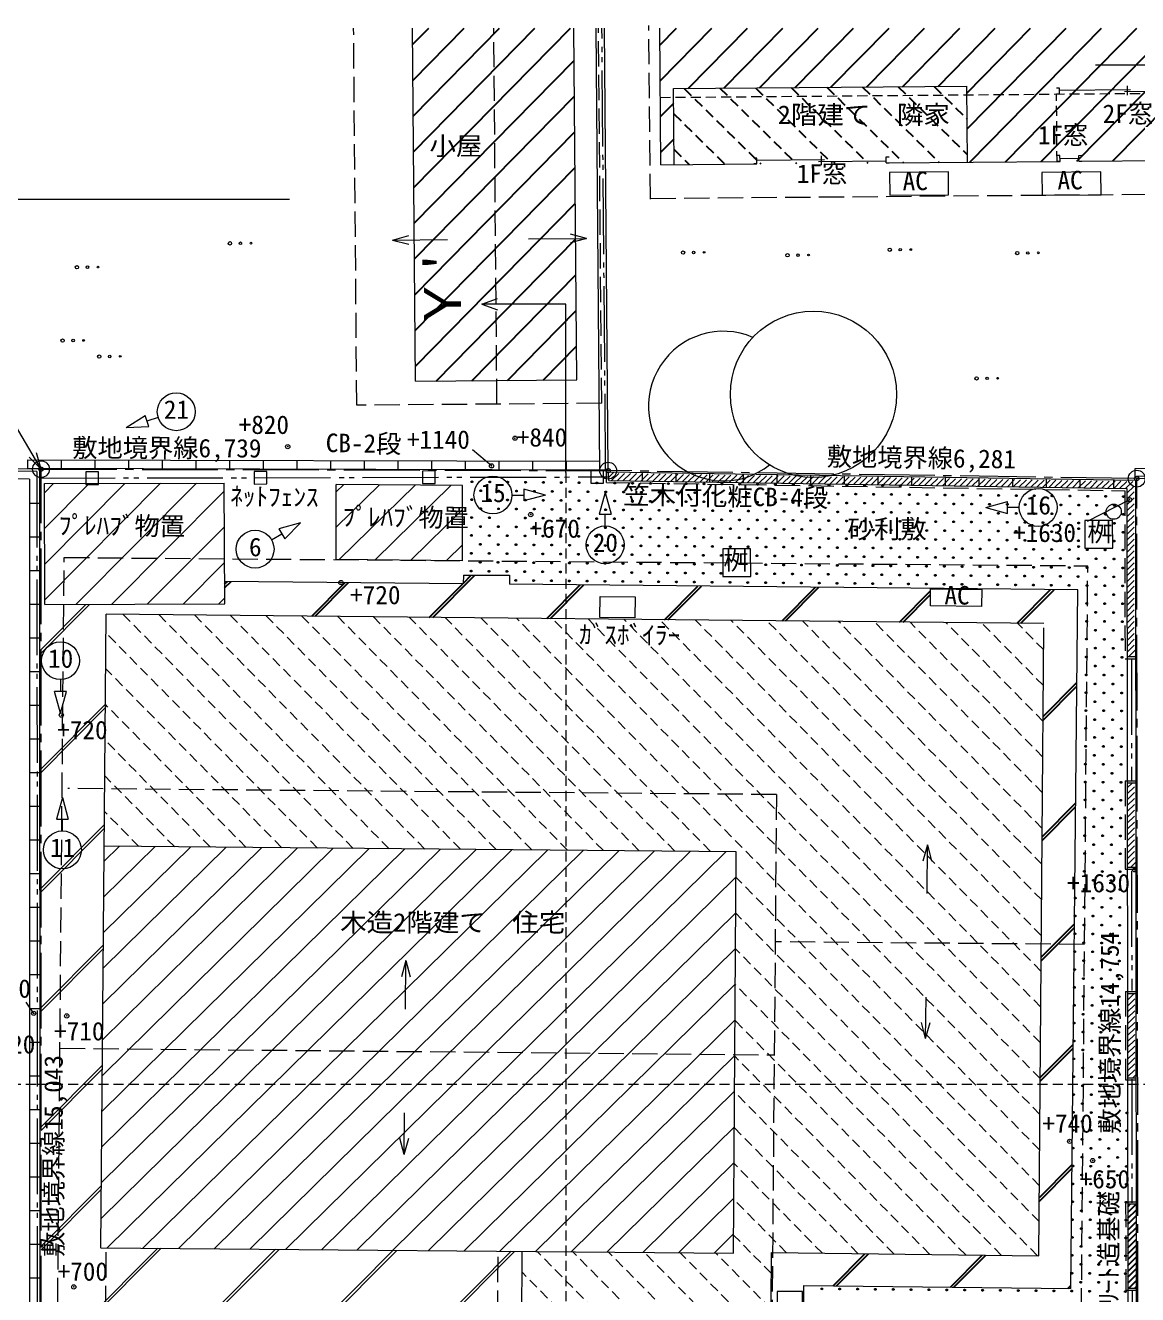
# Model space of a CAD drawing. Units: millimetres at full size, sheet at 1:100. Extents: x -20000 to 21794, y -13350 to 15412.
# Drawn here: x -7763 to 5453, y 340 to 15412 of the extents above; entities that cross this region are included whole.
import ezdxf
from ezdxf.enums import TextEntityAlignment as Align

# ---------------------------------------------------------------- set-up
doc = ezdxf.new("R2010")
doc.units = ezdxf.units.MM
doc.header["$LTSCALE"] = 100
doc.header["$PDMODE"] = 32
doc.header["$PDSIZE"] = 50
for name, pattern in [('CHAIN2', [12, 9, -1, 1, -1]), ('DASHED1', [1.8, 1.2, -0.6]), ('DASHED3', [4, 3, -1]), ('DOUBLE_CHAIN2', [12.8, 9, -1, 0.6, -0.6, 0.6, -1])]:
    doc.linetypes.add(name, pattern=pattern)
for name, color, linetype, lineweight in [('1-1_管路', 7, 'Continuous', 20), ('5-5', 7, 'Continuous', 13), ('6-0', 2, 'Continuous', 20), ('6-8', 7, 'Continuous', 13), ('6-E', 4, 'DASHED3', 9), ('7-7', 7, 'Continuous', 9), ('8-0', 4, 'Continuous', 9), ('8-2', 7, 'Continuous', 13), ('8-6', 4, 'Continuous', 9), ('8-8', 7, 'Continuous', 13), ('9-0', 2, 'CHAIN2', 20), ('A-A', 2, 'Continuous', 20), ('C-0', 4, 'Continuous', 9)]:
    doc.layers.add(name, color=color, linetype=linetype, lineweight=lineweight)
doc.layers.add('8-E', color=3, linetype='Continuous')
doc.styles.add('ＭＳ ゴシック', font='')
doc.styles.get('ＭＳ ゴシック').set_extended_font_data('MS Gothic')

msp = doc.modelspace()

# ---------------------------------------------------------------- linework, layer by layer
at = {"layer": '1-1_管路', "color": 2}
msp.add_line((-20000, 13350), (-4623.9, 13350), dxfattribs=at)
at = {"layer": '5-5'}
for p, q in [((-2341.1, 12101.9), (-2153.2, 12170.3)), ((-2341.1, 12101.9), (-2153.2, 12033.5)), ((-1341.1, 12101.9), (-2341.1, 12101.9)), ((-1341.1, 10101.9), (-1341.1, 12101.9))]:
    msp.add_line(p, q, dxfattribs=at)
at = {"layer": '5-5', "color": 3, "linetype": 'DASHED1'}
msp.add_line((-1341.1, 10101.9), (-1341.1, -6212.6), dxfattribs=at)
msp.add_lwpolyline([(-12976.3, 2838.7), (-7616.3, 2838.7), (10517.6, 2838.7)], dxfattribs=at)
at = {"layer": '6-0'}
for p, q in [((-7716.2, 10024.4), (-12451.3, 10065.5)), ((-7537.8, 9971.5), (-5400.8, 9976.2)), ((-7531.8, 8533.9), (-7537.8, 9971.5)), ((-5394.8, 8542.8), (-5400.8, 9976.2)), ((-4069.7, 9070), (-4069, 9962.3)), ((-2569, 9947.2), (-4069, 9962.3)), ((-2569.7, 9055), (-2569, 9947.2)), ((-2569.7, 9055), (-4069.7, 9070)), ((-7531.8, 8533.9), (-5394.8, 8542.8)), ((-6866.1, 893), (-6801.9, 8421.4)), ((4340.5, 8309.7), (-6801.9, 8421.4)), ((4279.6, 801), (4338.8, 8257.4)), ((682.1, 5600.2), (-6825.4, 5664.3)), ((-1874.2, -969), (-1858.6, 853.6))]:
    msp.add_line(p, q, dxfattribs=at)
at = {"layer": '6-0', "color": 7, "linetype": 'DASHED3', "lineweight": 13}
for p, q in [((4785, 116.4), (4860.8, 8995.2)), ((1161.3, 6278.4), (-7258.1, 6350.2)), ((1161.3, 6278.4), (1109.1, 160.2)), ((4822.4, 4498.5), (1146.3, 4529.9)), ((-7352.6, 3266.7), (1137.3, 3187.5))]:
    msp.add_line(p, q, dxfattribs=at)
at = {"layer": '6-0', "color": 4, "lineweight": 9}
for p, q in [((-2559.2, 8781.6), (-5396, 8810.1)), ((-2558.1, 8881.9), (-2559.2, 8781.6)), ((-2558.1, 8881.9), (-2011.4, 8883.1)), ((-2011.4, 8883.1), (-2012.5, 8776.2)), ((4742.1, 8708.4), (-2012.5, 8776.2)), ((4657.6, 411.5), (4742.1, 8708.4)), ((1474.8, -998.2), (1485.3, 449.5)), ((1485.3, 449.5), (4657.6, 411.5))]:
    msp.add_line(p, q, dxfattribs=at)
at = {"layer": '6-0', "linetype": 'DASHED3'}
for p, q in [((-6811.4, -256.1), (-6801.5, 895.8)), ((-2154.3, -310.6), (-2144.3, 856))]:
    msp.add_line(p, q, dxfattribs=at)
at = {"layer": '6-0', "color": 7, "linetype": 'DASHED3', "lineweight": 13}
msp.add_lwpolyline([(-7378.5, 239.4), (-7302.9, 9094.1), (4860.8, 8995.2)], dxfattribs=at)
at = {"layer": '6-0'}
for points in [[(-6864.6, 896.3), (651.5, 832.2), (682.1, 5600.2)], [(1089.9, -995.4), (1103.1, 839.1), (4279.6, 801)]]:
    msp.add_lwpolyline(points, dxfattribs=at)
at = {"layer": '6-8', "linetype": 'DASHED3'}
for p, q in [((-856.6, 9984.8), (-857.8, 10125.5)), ((5303.4, 7891.5), (5445.7, 7891.7)), ((5305, 6441.5), (5447.9, 6441.7)), ((5305, 6441.5), (5306.2, 5391.5)), ((5306.2, 5391.5), (5449.5, 5391.7)), ((5307.9, 3941.5), (5432.9, 3941.7)), ((5307.9, 3941.5), (5309.1, 2891.5)), ((5309.1, 2891.5), (5434.1, 2891.7)), ((5310.7, 1441.5), (5435.7, 1441.7)), ((5310.7, 1441.5), (5311.9, 391.5)), ((5311.9, 391.5), (5436.9, 391.7))]:
    msp.add_line(p, q, dxfattribs=at)
at = {"layer": '6-8'}
for p, q in [((-934.3, 8632.1), (-516.9, 8627.9)), ((-516.9, 8627.9), (-519.5, 8375.5))]:
    msp.add_line(p, q, dxfattribs=at)
at = {"layer": '6-8', "linetype": 'DASHED3'}
msp.add_lwpolyline([(-856.6, 9984.8), (5301.1, 9886.9), (5303.4, 7891.5)], dxfattribs=at)
at = {"layer": '6-8', "color": 4, "lineweight": 9}
for points in [[(5156.5, 9534.2), (4826.5, 9533.5), (4827.3, 9203.5), (5157.3, 9204.2)], [(855, 9196.8), (525, 9196.1), (525.7, 8866.1), (855.7, 8866.8)]]:
    msp.add_lwpolyline(points, close=True, dxfattribs=at)
at = {"layer": '6-8'}
msp.add_lwpolyline([(-519.5, 8375.5), (-936.8, 8379.7), (-934.3, 8632.1)], dxfattribs=at)
for points in [[(2993.4, 8721.3), (3600.9, 8715.2), (3598.9, 8512.9), (2991.4, 8519)], [(1465.3, -323.5), (1470.4, 376.5), (1170.4, 378.7), (1165.3, -321.3)]]:
    msp.add_lwpolyline(points, close=True, dxfattribs=at)
msp.add_circle((5168.9, 9637), 90, dxfattribs=at)
at = {"layer": '6-E', "color": 3, "linetype": 'DASHED1'}
for p, q in [((-832.1, 10046.5), (-769, 10108.4)), ((-799, 10008.9), (-698.8, 10107.3)), ((-728.8, 10007.8), (-628.6, 10106.2)), ((-658.6, 10006.7), (-558.4, 10105.1)), ((-588.4, 10005.5), (-488.2, 10104)), ((-518.2, 10004.4), (-418, 10102.8)), ((-447.9, 10003.3), (-347.8, 10101.7)), ((-377.7, 10002.2), (-277.5, 10100.6)), ((-307.5, 10001.1), (-207.3, 10099.5)), ((-237.3, 10000), (-137.1, 10098.4)), ((-167.1, 9998.8), (-66.9, 10097.3)), ((-96.9, 9997.7), (3.3, 10096.1)), ((-26.7, 9996.6), (73.5, 10095)), ((43.5, 9995.5), (143.7, 10093.9)), ((113.8, 9994.4), (214, 10092.8)), ((184, 9993.3), (284.2, 10091.7)), ((254.2, 9992.1), (354.4, 10090.6)), ((324.4, 9991), (424.6, 10089.4)), ((394.6, 9989.9), (494.8, 10088.3)), ((464.8, 9988.8), (565, 10087.2)), ((535, 9987.7), (635.2, 10086.1)), ((605.3, 9986.6), (705.4, 10085)), ((675.5, 9985.5), (775.7, 10083.9)), ((745.7, 9984.3), (845.9, 10082.8)), ((815.9, 9983.2), (916.1, 10081.6)), ((886.1, 9982.1), (986.3, 10080.5)), ((956.3, 9981), (1056.5, 10079.4)), ((1026.5, 9979.9), (1126.7, 10078.3)), ((1096.7, 9978.8), (1196.9, 10077.2)), ((1167, 9977.6), (1267.1, 10076.1)), ((1237.2, 9976.5), (1337.4, 10074.9)), ((1307.4, 9975.4), (1407.6, 10073.8)), ((1377.6, 9974.3), (1477.8, 10072.7)), ((1447.8, 9973.2), (1548, 10071.6)), ((1518, 9972.1), (1618.2, 10070.5)), ((1588.2, 9970.9), (1688.4, 10069.4)), ((1658.4, 9969.8), (1758.6, 10068.3)), ((1728.7, 9968.7), (1828.8, 10067.1)), ((1798.9, 9967.6), (1899.1, 10066)), ((1869.1, 9966.5), (1969.3, 10064.9)), ((1939.3, 9965.4), (2039.5, 10063.8)), ((2009.5, 9964.3), (2109.7, 10062.7)), ((2079.7, 9963.1), (2179.9, 10061.6)), ((2149.9, 9962), (2250.1, 10060.4)), ((2220.1, 9960.9), (2320.3, 10059.3)), ((2290.4, 9959.8), (2390.5, 10058.2)), ((2360.6, 9958.7), (2460.8, 10057.1)), ((2430.8, 9957.6), (2531, 10056)), ((2501, 9956.4), (2601.2, 10054.9)), ((2571.2, 9955.3), (2671.4, 10053.7)), ((2641.4, 9954.2), (2741.6, 10052.6)), ((2711.6, 9953.1), (2811.8, 10051.5)), ((2781.9, 9952), (2882, 10050.4)), ((2852.1, 9950.9), (2952.3, 10049.3)), ((2922.3, 9949.7), (3022.5, 10048.2)), ((2992.5, 9948.6), (3092.7, 10047.1)), ((3062.7, 9947.5), (3162.9, 10045.9)), ((3132.9, 9946.4), (3233.1, 10044.8)), ((3203.1, 9945.3), (3303.3, 10043.7)), ((3273.3, 9944.2), (3373.5, 10042.6)), ((3343.6, 9943.1), (3443.7, 10041.5)), ((3413.8, 9941.9), (3514, 10040.4)), ((3484, 9940.8), (3584.2, 10039.2)), ((3554.2, 9939.7), (3654.4, 10038.1)), ((3624.4, 9938.6), (3724.6, 10037)), ((3694.6, 9937.5), (3794.8, 10035.9)), ((3764.8, 9936.4), (3865, 10034.8)), ((3835, 9935.2), (3935.2, 10033.7)), ((3905.3, 9934.1), (4005.4, 10032.5)), ((3975.5, 9933), (4075.7, 10031.4)), ((4045.7, 9931.9), (4145.9, 10030.3)), ((4115.9, 9930.8), (4216.1, 10029.2)), ((4186.1, 9929.7), (4286.3, 10028.1)), ((4256.3, 9928.5), (4356.5, 10027)), ((4326.5, 9927.4), (4426.7, 10025.9)), ((4396.7, 9926.3), (4496.9, 10024.7)), ((4467, 9925.2), (4567.1, 10023.6)), ((4537.2, 9924.1), (4637.4, 10022.5)), ((4607.4, 9923), (4707.6, 10021.4)), ((4677.6, 9921.9), (4777.8, 10020.3)), ((4747.8, 9920.7), (4848, 10019.2)), ((4818, 9919.6), (4918.2, 10018)), ((4888.2, 9918.5), (4988.4, 10016.9)), ((4958.4, 9917.4), (5058.6, 10015.8)), ((5028.7, 9916.3), (5128.9, 10014.7)), ((5098.9, 9915.2), (5199.1, 10013.6)), ((5169.1, 9914), (5269.3, 10012.5)), ((5239.3, 9912.9), (5339.5, 10011.3)), ((5309.5, 9911.8), (5409.7, 10010.2)), ((5326.2, 9858.1), (5426.1, 9956.2)), ((5326.2, 9788.1), (5426.1, 9886.2)), ((5326.3, 9718.1), (5426.2, 9816.2)), ((5326.4, 9648), (5426.3, 9746.2)), ((5326.5, 9578), (5426.4, 9676.2)), ((5326.6, 9508), (5426.5, 9606.2)), ((5326.6, 9438), (5426.5, 9536.1)), ((5326.7, 9368), (5426.6, 9466.1)), ((5326.8, 9298), (5426.7, 9396.1)), ((5326.9, 9228), (5426.8, 9326.1)), ((5327, 9158), (5426.9, 9256.1)), ((5327, 9088), (5426.9, 9186.1)), ((5327.1, 9017.9), (5427, 9116.1)), ((5327.2, 8947.9), (5427.1, 9046.1)), ((5327.3, 8877.9), (5427.2, 8976)), ((5327.4, 8807.9), (5427.2, 8906)), ((5327.4, 8737.9), (5427.3, 8836)), ((5327.5, 8667.9), (5427.4, 8766)), ((5327.6, 8597.9), (5427.5, 8696)), ((5327.7, 8527.9), (5427.6, 8626)), ((5327.8, 8457.9), (5427.6, 8556)), ((5327.8, 8387.8), (5427.7, 8486)), ((-3866.5, 5639), (-6603.1, 8419.4)), ((-3442, 5635.4), (-6178, 8415.2)), ((-3017.5, 5631.8), (-5752.8, 8410.9)), ((-2593, 5628.2), (-5327.7, 8406.6)), ((-2168.5, 5624.6), (-4902.6, 8402.4)), ((-1744, 5620.9), (-4477.4, 8398.1)), ((-1319.5, 5617.3), (-4052.3, 8393.8)), ((-895, 5613.7), (-3627.2, 8389.6)), ((-470.5, 5610.1), (-3202, 8385.3)), ((-46, 5606.4), (-2776.9, 8381.1)), ((378.5, 5602.8), (-2351.8, 8376.8)), ((4289.6, 2056.8), (-1926.6, 8372.5)), ((4293, 2481.1), (-1501.5, 8368.3)), ((4296.3, 2905.3), (-1076.4, 8364)), ((4299.7, 3329.6), (-651.2, 8359.7)), ((4303.1, 3753.8), (-226.1, 8355.5)), ((4306.4, 4178.1), (199, 8351.2)), ((4309.8, 4602.3), (624.2, 8346.9)), ((4313.2, 5026.6), (1049.3, 8342.7)), ((4316.5, 5450.8), (1474.4, 8338.4)), ((4319.9, 5875.1), (1899.6, 8334.2)), ((4323.3, 6299.3), (2324.7, 8329.9)), ((4326.6, 6723.6), (2749.8, 8325.6)), ((4330, 7147.8), (3175, 8321.4)), ((4333.4, 7572.1), (3600.1, 8317.1)), ((4336.7, 7996.3), (4025.2, 8312.8)), ((5327.9, 8317.8), (5427.8, 8416)), ((5328, 8247.8), (5427.9, 8345.9)), ((-4291, 5642.7), (-6803.8, 8195.6)), ((5328.1, 8177.8), (5428, 8275.9)), ((5328.2, 8107.8), (5428, 8205.9)), ((5328.2, 8037.8), (5428.1, 8135.9)), ((5328.3, 7967.8), (5428.2, 8065.9)), ((5347.6, 7916.6), (5428.3, 7995.9)), ((5419, 7916.7), (5428.4, 7925.9)), ((-4715.5, 5646.3), (-6807.4, 7771.6)), ((-5140, 5649.9), (-6811, 7347.6)), ((-5564.5, 5653.5), (-6814.6, 6923.7)), ((-5989, 5657.1), (-6818.3, 6499.7)), ((5330.1, 6357.5), (5390.3, 6416.6)), ((5330.2, 6287.5), (5430.1, 6385.6)), ((5330.3, 6217.5), (5430.2, 6315.6)), ((5330.4, 6147.5), (5430.3, 6245.6)), ((-6413.5, 5660.8), (-6821.9, 6075.7)), ((5330.5, 6077.5), (5430.3, 6175.6)), ((5330.5, 6007.4), (5430.4, 6105.6)), ((5330.6, 5937.4), (5430.5, 6035.6)), ((5330.7, 5867.4), (5430.6, 5965.5)), ((5330.8, 5797.4), (5430.7, 5895.5)), ((5330.8, 5727.4), (5430.7, 5825.5)), ((5330.9, 5657.4), (5430.8, 5755.5)), ((5331, 5587.4), (5430.9, 5685.5)), ((5331.1, 5517.4), (5431, 5615.5)), ((5331.2, 5447.4), (5431.1, 5545.5)), ((5371.2, 5416.6), (5431.1, 5475.5)), ((4286.2, 1632.6), (680.1, 5296.4)), ((4282.9, 1208.3), (677.4, 4871.5)), ((4262.6, 801.2), (674.7, 4446.6)), ((3836.7, 806.3), (672, 4021.7)), ((5332.9, 3907.1), (5342.6, 3916.6)), ((5333, 3837.1), (5414, 3916.7)), ((5333.1, 3767.1), (5433, 3865.2)), ((5333.1, 3697.1), (5433, 3795.2)), ((5333.2, 3627), (5433.1, 3725.2)), ((5333.3, 3557), (5433.2, 3655.2)), ((3410.7, 811.4), (669.2, 3596.8)), ((5333.4, 3487), (5433.3, 3585.2)), ((5333.5, 3417), (5433.4, 3515.1)), ((5333.5, 3347), (5433.4, 3445.1)), ((5333.6, 3277), (5433.5, 3375.1)), ((2984.8, 816.5), (666.5, 3171.9)), ((5333.7, 3207), (5433.6, 3305.1)), ((5333.8, 3137), (5433.7, 3235.1)), ((5333.9, 3067), (5433.8, 3165.1)), ((5333.9, 2996.9), (5433.8, 3095.1)), ((5334, 2926.9), (5433.9, 3025.1)), ((5394.9, 2916.6), (5434, 2955)), ((2558.8, 821.6), (663.8, 2747)), ((2132.8, 826.7), (661.1, 2322)), ((1706.9, 831.9), (658.3, 1897.1)), ((1280.9, 837), (655.6, 1472.2)), ((854.9, 842.1), (652.9, 1047.3)), ((130.3, -986.9), (-1682.3, 852.1)), ((555.2, -990.7), (-1257.5, 848.5)), ((980.2, -994.4), (-832.7, 844.8)), ((1092.1, -680.6), (-407.9, 841.2)), ((1095.2, -256.4), (16.9, 837.6)), ((1098.2, 167.9), (441.7, 834)), ((1101.3, 592.1), (866.5, 830.3)), ((-294.7, -983.1), (-1860.7, 605.7))]:
    msp.add_line(p, q, dxfattribs=at)
at = {"layer": '6-E', "color": 3, "linetype": 'Continuous'}
for p, q in [((-7537.3, 9862.6), (-7428.7, 9971.7)), ((-7535.5, 9439.2), (-7004.5, 9972.6)), ((-7533.8, 9015.8), (-6580.2, 9973.6)), ((-7532, 8592.4), (-6155.9, 9974.5)), ((-7165.4, 8535.4), (-5731.7, 9975.4)), ((-4069.4, 9453.8), (-3555.8, 9957.1)), ((-4069.1, 9874.2), (-3980.1, 9961.4)), ((-4032.7, 9069.6), (-3131.6, 9952.9)), ((-3608.5, 9065.4), (-2707.3, 9948.6)), ((-6740.3, 8537.2), (-5400.4, 9882.9)), ((-3184.2, 9061.1), (-2569.2, 9663.9)), ((-6315.2, 8538.9), (-5398.7, 9459.5)), ((-2760, 9056.9), (-2569.5, 9243.5)), ((-5890.1, 8540.7), (-5396.9, 9036.1)), ((-5465, 8542.5), (-5395.1, 8612.7)), ((-7577.4, 7958.6), (-7002.5, 8536.1)), ((-7577.4, 8001.1), (-7045, 8535.9)), ((-7577.4, 6583.8), (-6811, 7353.6)), ((-7577.4, 6541.3), (-6811.3, 7310.7)), ((-7577.4, 5166.5), (-6823.2, 5924)), ((-7577.4, 5123.9), (-6823.5, 5881.1)), ((-6863.1, 1246.2), (-2407.3, 5626.6)), ((-6859.4, 1670.4), (-2831.5, 5630.2)), ((-6855.8, 2094.7), (-3255.8, 5633.8)), ((-6852.2, 2518.9), (-3680, 5637.4)), ((-6848.6, 2943.2), (-4104.3, 5641.1)), ((-6845, 3367.4), (-4528.5, 5644.7)), ((-6841.4, 3791.6), (-4952.8, 5648.3)), ((-6837.7, 4215.9), (-5377, 5651.9)), ((-6834.1, 4640.1), (-5801.2, 5655.5)), ((-6830.5, 5064.4), (-6225.5, 5659.2)), ((-6826.9, 5488.6), (-6649.7, 5662.8)), ((-6791.7, 895.7), (-1983, 5623)), ((-6367.4, 892), (-1558.8, 5619.4)), ((-5943.2, 888.4), (-1134.5, 5615.7)), ((-5518.9, 884.8), (-710.3, 5612.1)), ((-5094.7, 881.2), (-286, 5608.5)), ((-4670.4, 877.6), (138.2, 5604.9)), ((-4246.2, 874), (562.5, 5601.3)), ((-3821.9, 870.3), (680.1, 5296.2)), ((-3397.7, 866.7), (677.4, 4872.9)), ((-7577.4, 3749.1), (-6835.4, 4494.5)), ((-7577.4, 3706.6), (-6835.7, 4451.6)), ((-2973.4, 863.1), (674.7, 4449.5)), ((-2549.2, 859.5), (672, 4026.2)), ((-2124.9, 855.9), (669.3, 3602.8)), ((-1700.7, 852.2), (666.6, 3179.4)), ((-7577.4, 2331.8), (-6847.6, 3064.9)), ((-7577.4, 2289.3), (-6847.9, 3022)), ((-1276.4, 848.6), (663.9, 2756.1)), ((-852.2, 845), (661.1, 2332.7)), ((-427.9, 841.4), (658.4, 1909.4)), ((-7577.4, 914.5), (-6859.7, 1635.3)), ((-7577.4, 872), (-6860.1, 1592.4)), ((-3.7, 837.8), (655.7, 1486)), ((420.6, 834.1), (653, 1062.6)), ((-7030, 47), (-6190.2, 890.5)), ((-6987.6, 47), (-6148.2, 890.2)), ((-5618.1, 47.8), (-4790.9, 878.6)), ((-5575.7, 47.8), (-4748.9, 878.2)), ((-4447.3, -193.6), (-3391.7, 866.7)), ((-4447.1, -235.9), (-3349.7, 866.3)), ((-3404.1, -563.2), (-1992.4, 854.7)), ((-3362.1, -563.5), (-1950.4, 854.4))]:
    msp.add_line(p, q, dxfattribs=at)
at = {"layer": '6-E'}
for centre in [(-2456.7, 9992.5), (-2244.6, 9990.6), (-2032.5, 9988.7), (-1820.4, 9986.8), (-1608.2, 9984.9), (-1396.1, 9983), (-1184, 9981.1), (-971.9, 9979.3), (-759.7, 9977.4), (-547.6, 9975.5), (-335.5, 9973.6), (-123.4, 9971.7), (88.8, 9969.8), (300.9, 9967.9), (513, 9966), (725.1, 9964.1), (937.2, 9962.3), (1149.4, 9960.4), (1361.5, 9958.5), (1573.6, 9956.6), (1785.7, 9954.7), (1997.9, 9952.8), (2210, 9950.9), (2422.1, 9949), (2634.2, 9947.1), (-2351.6, 9885.5), (-2139.5, 9883.6), (-1927.4, 9881.7), (-1715.2, 9879.8), (-1503.1, 9877.9), (-1291, 9876), (-1078.9, 9874.1), (-866.7, 9872.2), (-654.6, 9870.4), (-442.5, 9868.5), (-230.4, 9866.6), (-18.3, 9864.7), (193.9, 9862.8), (406, 9860.9), (618.1, 9859), (830.2, 9857.1), (1042.4, 9855.3), (1254.5, 9853.4), (1466.6, 9851.5), (1678.7, 9849.6), (1890.9, 9847.7), (2103, 9845.8), (2315.1, 9843.9), (2527.2, 9842), (2739.4, 9840.1), (2951.5, 9838.3), (3163.6, 9836.4), (3375.7, 9834.5), (3587.9, 9832.6), (3800, 9830.7), (4012.1, 9828.8), (4224.2, 9826.9), (4436.3, 9825), (4648.5, 9823.1), (4860.6, 9821.3), (5072.7, 9819.4), (5284.8, 9817.5), (-2458.6, 9780.3), (-2353.5, 9673.3), (-2246.5, 9778.5), (-2141.4, 9671.5), (-2034.4, 9776.6), (-1929.3, 9669.6), (-1822.2, 9774.7), (-1717.1, 9667.7), (-1610.1, 9772.8), (-1505, 9665.8), (-1398, 9770.9), (-1292.9, 9663.9), (-1185.9, 9769), (-1080.8, 9662), (-973.8, 9767.1), (-868.6, 9660.1), (-761.6, 9765.2), (-656.5, 9658.2), (-549.5, 9763.4), (-444.4, 9656.3), (-337.4, 9761.5), (-232.3, 9654.5), (-125.3, 9759.6), (-20.1, 9652.6), (86.9, 9757.7), (192, 9650.7), (299, 9755.8), (404.1, 9648.8), (511.1, 9753.9), (616.2, 9646.9), (723.2, 9752), (828.4, 9645), (935.4, 9750.1), (1040.5, 9643.1), (1147.5, 9748.2), (1252.6, 9641.2), (1359.6, 9746.4), (1464.7, 9639.4), (1571.7, 9744.5), (1676.8, 9637.5), (1783.9, 9742.6), (1996, 9740.7), (2208.1, 9738.8), (2420.2, 9736.9), (2632.4, 9735), (2844.5, 9733.1), (3056.6, 9731.2), (3268.7, 9729.4), (3480.8, 9727.5), (3693, 9725.6), (3905.1, 9723.7), (4117.2, 9721.8), (4329.3, 9719.9), (4541.5, 9718), (4753.6, 9716.1), (4965.7, 9714.3), (5177.8, 9712.4), (-2460.5, 9568.2), (-2248.4, 9566.3), (-1824.1, 9562.6), (-1612, 9560.7), (-1399.9, 9558.8), (-1187.8, 9556.9), (-975.6, 9555), (-763.5, 9553.1), (-551.4, 9551.2), (-339.3, 9549.3), (-127.1, 9547.5), (85, 9545.6), (297.1, 9543.7), (509.2, 9541.8), (721.3, 9539.9), (933.5, 9538), (1145.6, 9536.1), (1357.7, 9534.2), (1569.8, 9532.3), (1782, 9530.5), (1889, 9635.6), (1994.1, 9528.6), (2101.1, 9633.7), (2206.2, 9526.7), (2313.2, 9631.8), (2418.3, 9524.8), (2525.3, 9629.9), (2630.5, 9522.9), (2737.5, 9628), (2842.6, 9521), (2949.6, 9626.1), (3054.7, 9519.1), (3161.7, 9624.2), (3266.8, 9517.2), (3373.8, 9622.4), (3479, 9515.3), (3586, 9620.5), (3691.1, 9513.5), (3798.1, 9618.6), (3903.2, 9511.6), (4010.2, 9616.7), (4115.3, 9509.7), (4222.3, 9614.8), (4327.5, 9507.8), (4434.5, 9612.9), (4539.6, 9505.9), (4646.6, 9611), (4751.7, 9504), (4858.7, 9609.1), (5070.8, 9607.2), (5175.9, 9500.2), (5283, 9605.4), (-2462.4, 9356.1), (-2355.4, 9461.2), (-2250.3, 9354.2), (-2143.3, 9459.3), (-2038.1, 9352.3), (-1931.1, 9457.4), (-1826, 9350.4), (-1719, 9455.6), (-1613.9, 9348.5), (-1506.9, 9453.7), (-1401.8, 9346.7), (-1294.8, 9451.8), (-1189.7, 9344.8), (-1082.6, 9449.9), (-977.5, 9342.9), (-870.5, 9448), (-765.4, 9341), (-658.4, 9446.1), (-553.3, 9339.1), (-446.3, 9444.2), (-341.2, 9337.2), (-234.2, 9442.3), (-129, 9335.3), (-22, 9440.4), (190.1, 9438.6), (402.2, 9436.7), (614.3, 9434.8), (826.5, 9432.9), (1038.6, 9431), (1250.7, 9429.1), (1462.8, 9427.2), (1675, 9425.3), (1887.1, 9423.5), (2099.2, 9421.6), (2311.3, 9419.7), (2523.5, 9417.8), (2735.6, 9415.9), (2947.7, 9414), (3159.8, 9412.1), (3372, 9410.2), (3584.1, 9408.3), (3796.2, 9406.5), (4008.3, 9404.6), (4220.4, 9402.7), (4432.6, 9400.8), (4644.7, 9398.9), (4752.6, 9435.3), (5281.1, 9393.2), (-2357.3, 9249.1), (-2145.2, 9247.2), (-1933, 9245.3), (-1720.9, 9243.4), (-1508.8, 9241.5), (-1296.7, 9239.7), (-1084.5, 9237.8), (-872.4, 9235.9), (-660.3, 9234), (-448.2, 9232.1), (-236, 9230.2), (-23.9, 9228.3), (83.1, 9333.4), (188.2, 9226.4), (295.2, 9331.6), (400.3, 9224.5), (507.3, 9329.7), (612.5, 9222.7), (719.5, 9327.8), (824.6, 9220.8), (931.6, 9325.9), (1036.7, 9218.9), (1143.7, 9324), (1248.8, 9217), (1355.8, 9322.1), (1460.9, 9215.1), (1568, 9320.2), (1673.1, 9213.2), (1780.1, 9318.3), (1885.2, 9211.3), (1992.2, 9316.4), (2097.3, 9209.4), (2204.3, 9314.6), (2309.4, 9207.5), (2416.4, 9312.7), (2521.6, 9205.7), (2628.6, 9310.8), (2733.7, 9203.8), (2840.7, 9308.9), (2945.8, 9201.9), (3052.8, 9307), (3157.9, 9200), (3264.9, 9305.1), (3370.1, 9198.1), (3477.1, 9303.2), (3582.2, 9196.2), (3689.2, 9301.3), (3794.3, 9194.3), (3901.3, 9299.4), (4006.4, 9192.4), (4113.4, 9297.6), (4218.6, 9190.6), (4325.6, 9295.7), (4430.7, 9188.7), (4537.7, 9293.8), (4642.8, 9186.8), (4749.8, 9291.9), (4750.7, 9223.2), (4854.9, 9184.9), (5174.1, 9288.1), (-2464.3, 9144), (-2359.2, 9037), (-2252.2, 9142.1), (-2147, 9035.1), (-2040, 9140.2), (-1934.9, 9033.2), (-1827.9, 9138.3), (-1615.8, 9136.4), (-1403.7, 9134.5), (-1191.5, 9132.6), (-979.4, 9130.8), (-767.3, 9128.9), (-555.2, 9127), (-343, 9125.1), (-130.9, 9123.2), (81.2, 9121.3), (293.3, 9119.4), (505.4, 9117.5), (929.7, 9113.8), (1141.8, 9111.9), (1353.9, 9110), (1566.1, 9108.1), (1778.2, 9106.2), (1990.3, 9104.3), (2202.4, 9102.4), (2414.6, 9100.5), (2626.7, 9098.7), (2838.8, 9096.8), (3050.9, 9094.9), (3263.1, 9093), (3475.2, 9091.1), (3687.3, 9089.2), (3899.4, 9087.3), (4111.6, 9085.4), (4323.7, 9083.5), (4535.8, 9081.7), (4747.9, 9079.8), (4960, 9077.9), (5067.1, 9183), (5172.2, 9076), (5279.2, 9181.1), (-2466.2, 8931.9), (-2254, 8930), (-2041.9, 8928.1), (-1829.8, 8926.2), (-1722.8, 9031.3), (-1617.7, 8924.3), (-1510.7, 9029.4), (-1405.6, 8922.4), (-1298.5, 9027.5), (-1193.4, 8920.5), (-1086.4, 9025.6), (-981.3, 8918.6), (-874.3, 9023.8), (-769.2, 8916.7), (-662.2, 9021.9), (-557.1, 8914.9), (-450.1, 9020), (-344.9, 8913), (-237.9, 9018.1), (-132.8, 8911.1), (-25.8, 9016.2), (79.3, 8909.2), (186.3, 9014.3), (291.4, 8907.3), (398.4, 9012.4), (503.6, 8905.4), (927.8, 8901.6), (1034.8, 9006.8), (1139.9, 8899.8), (1246.9, 9004.9), (1352.1, 8897.9), (1459.1, 9003), (1564.2, 8896), (1671.2, 9001.1), (1776.3, 8894.1), (1883.3, 8999.2), (1988.4, 8892.2), (2095.4, 8997.3), (2200.5, 8890.3), (2307.6, 8995.4), (2412.7, 8888.4), (2519.7, 8993.5), (2624.8, 8886.5), (2731.8, 8991.6), (2836.9, 8884.6), (2943.9, 8989.8), (3049, 8882.8), (3156, 8987.9), (3368.2, 8986), (3580.3, 8984.1), (3792.4, 8982.2), (4004.5, 8980.3), (4216.7, 8978.4), (4428.8, 8976.5), (4640.9, 8974.7), (4853, 8972.8), (5065.2, 8970.9), (5277.3, 8969), (-1936.8, 8821.1), (-1724.7, 8819.2), (-1512.6, 8817.3), (-1300.4, 8815.4), (-1088.3, 8813.5), (-876.2, 8811.6), (-664.1, 8809.7), (-451.9, 8807.9), (-239.8, 8806), (-27.7, 8804.1), (184.4, 8802.2), (396.6, 8800.3), (608.7, 8798.4), (820.8, 8796.5), (1032.9, 8794.6), (1245, 8792.7), (1457.2, 8790.9), (1669.3, 8789), (1881.4, 8787.1), (2093.5, 8785.2), (2305.7, 8783.3), (2517.8, 8781.4), (2729.9, 8779.5), (2942, 8777.6), (3154.2, 8775.7), (3261.2, 8880.9), (3366.3, 8773.9), (3473.3, 8879), (3578.4, 8772), (3685.4, 8877.1), (3790.5, 8770.1), (3897.5, 8875.2), (4002.7, 8768.2), (4109.7, 8873.3), (4214.8, 8766.3), (4321.8, 8871.4), (4426.9, 8764.4), (4533.9, 8869.5), (4639, 8762.5), (4746, 8867.6), (4851.2, 8760.6), (4958.2, 8865.8), (5063.3, 8758.8), (5170.3, 8863.9), (5275.4, 8756.9), (4956.3, 8653.6), (5168.4, 8651.7), (4849.3, 8548.5), (4954.4, 8441.5), (5061.4, 8546.6), (5166.5, 8439.6), (5273.5, 8544.7), (4847.4, 8336.4), (5059.5, 8334.5), (5271.6, 8332.6), (4952.5, 8229.4), (5164.6, 8227.5), (4845.5, 8124.3), (4950.6, 8017.3), (5057.6, 8122.4), (5162.7, 8015.4), (5269.7, 8120.5), (4843.6, 7912.1), (5055.7, 7910.3), (5267.8, 7908.4), (4841.7, 7700), (4948.7, 7805.1), (5053.8, 7698.1), (5160.8, 7803.3), (5266, 7696.2), (4946.8, 7593), (5158.9, 7591.1), (4839.8, 7487.9), (4944.9, 7380.9), (5051.9, 7486), (5157.1, 7379), (5264.1, 7484.1), (4837.9, 7275.8), (5050.1, 7273.9), (5262.2, 7272), (4943, 7168.8), (5155.2, 7166.9), (4836, 7063.7), (4941.2, 6956.6), (5048.2, 7061.8), (5153.3, 6954.8), (5260.3, 7059.9), (4834.2, 6851.5), (5046.3, 6849.6), (5258.4, 6847.8), (4832.3, 6639.4), (4939.3, 6744.5), (5044.4, 6637.5), (5151.4, 6742.6), (5256.5, 6635.6), (4937.4, 6532.4), (5149.5, 6530.5), (4830.4, 6427.3), (4935.5, 6320.3), (5042.5, 6425.4), (5254.6, 6423.5), (4828.5, 6215.2), (5040.6, 6213.3), (5147.6, 6318.4), (5252.7, 6211.4), (4933.6, 6108.2), (5145.7, 6106.3), (4826.6, 6003), (4931.7, 5896), (5038.7, 6001.1), (5143.8, 5894.1), (5250.8, 5999.3), (4824.7, 5790.9), (5036.8, 5789), (5249, 5787.1), (4822.8, 5578.8), (4929.8, 5683.9), (5034.9, 5576.9), (5142, 5682), (5247.1, 5575), (4927.9, 5471.8), (5140.1, 5469.9), (4820.9, 5366.7), (5033.1, 5364.8), (5245.2, 5362.9), (4819, 5154.5), (4926.1, 5259.7), (5031.2, 5152.7), (5138.2, 5257.8), (5243.3, 5150.8), (4712, 5049.4), (4924.2, 5047.5), (5136.3, 5045.6), (4710.2, 4837.3), (4817.2, 4942.4), (4922.3, 4835.4), (5029.3, 4940.5), (5134.4, 4833.5), (5241.4, 4938.6), (4815.3, 4730.3), (5027.4, 4728.4), (5239.5, 4726.5), (4708.3, 4625.2), (4813.4, 4518.2), (4920.4, 4623.3), (5025.5, 4516.3), (5132.5, 4621.4), (5237.6, 4514.4), (4706.4, 4413.1), (4918.5, 4411.2), (5130.6, 4409.3), (4811.5, 4306), (5023.6, 4304.2), (5235.7, 4302.3), (4704.5, 4200.9), (4809.6, 4093.9), (4916.6, 4199), (5021.7, 4092), (5128.7, 4197.2), (5233.9, 4090.1), (4702.6, 3988.8), (4914.7, 3986.9), (5126.8, 3985), (4700.7, 3776.7), (4807.7, 3881.8), (4912.8, 3774.8), (5019.8, 3879.9), (5125, 3772.9), (5232, 3878), (4805.8, 3669.7), (5018, 3667.8), (5230.1, 3665.9), (4698.8, 3564.6), (4803.9, 3457.6), (4910.9, 3562.7), (5123.1, 3560.8), (4696.9, 3352.4), (4909.1, 3350.5), (5016.1, 3455.7), (5121.2, 3348.7), (5228.2, 3453.8), (4802.1, 3245.4), (5014.2, 3243.5), (5226.3, 3241.7), (4695, 3140.3), (4800.2, 3033.3), (4907.2, 3138.4), (5012.3, 3031.4), (5119.3, 3136.5), (5224.4, 3029.5), (4693.2, 2928.2), (4905.3, 2926.3), (5117.4, 2924.4), (4691.3, 2716.1), (4798.3, 2821.2), (4903.4, 2714.2), (5010.4, 2819.3), (5115.5, 2712.3), (5222.5, 2817.4), (4796.4, 2609.1), (5008.5, 2607.2), (5220.6, 2605.3), (4689.4, 2503.9), (4901.5, 2502.1), (5113.6, 2500.2), (5325.8, 2498.3), (4687.5, 2291.8), (4794.5, 2396.9), (4899.6, 2289.9), (5006.6, 2395), (5111.7, 2288), (5218.7, 2393.2), (5323.9, 2286.1), (4792.6, 2184.8), (5004.7, 2182.9), (5216.9, 2181), (4685.6, 2079.7), (4790.7, 1972.7), (4897.7, 2077.8), (5002.8, 1970.8), (5109.9, 2075.9), (5215, 1968.9), (5322, 2074), (4683.7, 1867.6), (4895.8, 1865.7), (5108, 1863.8), (5320.1, 1861.9), (4681.8, 1655.4), (4788.8, 1760.6), (4894, 1653.6), (5001, 1758.7), (5106.1, 1651.7), (5213.1, 1756.8), (5318.2, 1649.8), (4786.9, 1548.4), (4999.1, 1546.5), (5211.2, 1544.7), (4679.9, 1443.3), (4892.1, 1441.4), (5104.2, 1439.5), (5316.3, 1437.7), (4678.1, 1231.2), (4785.1, 1336.3), (4890.2, 1229.3), (4997.2, 1334.4), (5102.3, 1227.4), (5209.3, 1332.5), (5314.4, 1225.5), (4783.2, 1124.2), (4995.3, 1122.3), (5207.4, 1120.4), (4676.2, 1019.1), (4781.3, 912.1), (4888.3, 1017.2), (4993.4, 910.2), (5100.4, 1015.3), (5205.5, 908.3), (5312.5, 1013.4), (4674.3, 806.9), (4886.4, 805.1), (5098.5, 803.2), (5310.6, 801.3), (4672.4, 594.8), (4779.4, 699.9), (4884.5, 592.9), (4991.5, 698.1), (5203.6, 696.2), (4777.5, 487.8), (4989.6, 485.9), (5096.6, 591), (5201.7, 484), (5308.8, 589.2), (1700.8, 409.1), (1912.9, 407.3), (2125, 405.4), (2337.1, 403.5), (2549.3, 401.6), (2761.4, 399.7), (2973.5, 397.8), (3185.6, 395.9), (3397.8, 394), (3609.9, 392.1), (3822, 390.3), (4034.1, 388.4), (4246.2, 386.5), (4458.4, 384.6), (4670.5, 382.7), (4882.6, 380.8), (5094.7, 378.9), (5306.9, 377)]:
    msp.add_circle(centre, 10, dxfattribs=at)
at = {"layer": '7-7', "color": 4}
for p, q in [((-2223.8, 10181.9), (-2450.7, 10371)), ((5357.9, 9778.6), (4855.5, 9520.2)), ((-7664.3, 3680.2), (-7752.6, 3812.6))]:
    msp.add_line(p, q, dxfattribs=at)
at = {"layer": '7-7', "color": 5}
for p in [(-4645.4, 10410.3), (-1945.5, 10510.4), (-2223.8, 10181.9), (5357.9, 9778.6), (-1758.1, 9603.1), (-4014.6, 8796.2), (-7335.4, 7222.3), (5418.3, 5384.6), (-7664.3, 3680.2), (-7271.4, 3650), (4645.2, 2161.1), (4919, 1932.5), (-7187.8, 432)]:
    msp.add_point(p, dxfattribs=at)
at = {"layer": '8-0', "color": 2, "lineweight": 20}
for p, q in [((-3127.9, 11186.9), (-3163.4, 15378.4)), ((-1211.4, 11203.1), (-1246.6, 15378.4)), ((-3127.9, 11186.9), (-1211.4, 11203.1))]:
    msp.add_line(p, q, dxfattribs=at)
at = {"layer": '8-0'}
for q in [(-8201.9, 11204.1), (-7720, 10283.4), (-7630.8, 10336)]:
    msp.add_line((-7577.4, 10143.2), q, dxfattribs=at)
at = {"layer": '8-2'}
for centre in [(-7577.4, 10143.2), (-838, 10125.2), (5442.5, 10030.2)]:
    msp.add_circle(centre, 100, dxfattribs=at)
at = {"layer": '8-6', "color": 7, "linetype": 'DASHED3', "lineweight": 13}
for p, q in [((-2159.8, 10915), (-2197.5, 15378.4)), ((-915, 10925.5), (-952.6, 15378.4)), ((-337, 13350), (-354.5, 15412.3)), ((-335.6, 13357.8), (9180.3, 13438.2))]:
    msp.add_line(p, q, dxfattribs=at)
at = {"layer": '8-6', "color": 2, "lineweight": 20}
for p, q in [((-210.7, 13757.1), (-224.4, 15378.4)), ((-60, 14661.3), (3422.3, 14690.7)), ((-53.7, 13758.4), (-60, 14661.3)), ((3430, 13787.8), (3422.3, 14690.7)), ((-210.7, 13757.1), (927.6, 13766.7)), ((2466.6, 13779.7), (4531, 13797.1)), ((4756.2, 13799), (6334.1, 13812.4))]:
    msp.add_line(p, q, dxfattribs=at)
at = {"layer": '8-6'}
for p, q in [((-3401.4, 12862.9), (-3208.7, 12916.3)), ((-3401.4, 12862.9), (-2747.4, 12868.4)), ((-3401.4, 12862.9), (-3207.8, 12812.7)), ((-1784, 12876.5), (-1094.1, 12882.4)), ((-1094.1, 12882.4), (-1287.7, 12932.5)), ((-1094.1, 12882.4), (-1286.9, 12829)), ((2955.8, 5680.9), (2902.2, 5488.2)), ((2950.4, 5104.5), (2955.8, 5680.9)), ((2955.8, 5680.9), (3005.7, 5487.3)), ((-3240.7, 4307.3), (-3294.3, 4114.6)), ((-3246.1, 3730.8), (-3240.7, 4307.3)), ((-3240.7, 4307.3), (-3190.8, 4113.6)), ((2934.3, 3379.9), (2938.9, 3870.9)), ((2934.3, 3379.9), (2884.3, 3573.5)), ((2934.3, 3379.9), (2987.8, 3572.6)), ((-3262.2, 2006.2), (-3257.6, 2497.3)), ((-3262.2, 2006.2), (-3312.2, 2199.9)), ((-3262.2, 2006.2), (-3208.6, 2198.9))]:
    msp.add_line(p, q, dxfattribs=at)
at = {"layer": '8-6', "color": 7, "linetype": 'DASHED3', "lineweight": 13}
msp.add_lwpolyline([(-915, 10925.5), (-3824.8, 10900.9), (-3862.7, 15378.4)], dxfattribs=at)
at = {"layer": '8-6'}
msp.add_lwpolyline([(4951.8, 14943.2), (6507.6, 14943.2), (6314.4, 14891.4)], dxfattribs=at)
at = {"layer": '8-8'}
for p, q in [((-938, 10136.4), (-982.3, 15377.5)), ((-838, 10136.1), (-882.3, 15378.3)), ((4523.6, 14667.1), (4488.6, 14666.8)), ((4524.2, 14597.1), (4523.6, 14667.1)), ((4523.8, 14644.1), (5368.1, 14651.2)), ((5298.3, 14626.7), (6142.6, 14633.8)), ((5333.7, 14583.9), (5332.7, 14693.9)), ((4524.2, 14597.1), (4489.2, 14596.8)), ((4530.4, 13867.1), (4495.4, 13866.8)), ((4531, 13797.1), (4530.4, 13867.1)), ((4755.6, 13869), (4790.6, 13869.3)), ((4756.2, 13799), (4755.6, 13869)), ((927, 13836.7), (892, 13836.4)), ((927.6, 13766.7), (892.6, 13766.4)), ((927.6, 13766.7), (927, 13836.7)), ((927.2, 13813.7), (1731.7, 13820.5)), ((1661.9, 13795.9), (2466.4, 13802.7)), ((1697.3, 13753.2), (1696.4, 13863.2)), ((2466, 13849.7), (2501, 13850)), ((2466.6, 13779.7), (2466, 13849.7)), ((2466.6, 13779.7), (2501.6, 13780)), ((4531, 13797.1), (4496, 13796.8)), ((4530.7, 13832.1), (4755.9, 13834)), ((4756.2, 13799), (4791.2, 13799.3)), ((-7738.8, 10254.6), (-938.8, 10236.4)), ((-7338.8, 10253.5), (-7339.1, 10153.5)), ((-6938.8, 10252.5), (-6939.1, 10152.5)), ((-6538.8, 10251.4), (-6539.1, 10151.4)), ((-6138.8, 10250.3), (-6139.1, 10150.3)), ((-5738.8, 10249.3), (-5739.1, 10149.3)), ((-7596.3, 10143.4), (-7592.4, 141.7)), ((-5338.8, 10248.2), (-5339.1, 10148.2)), ((-4938.8, 10247.1), (-4939.1, 10147.1)), ((-4538.8, 10246), (-4539.1, 10146)), ((-4138.8, 10245), (-4139.1, 10145)), ((-3738.8, 10243.9), (-3739.1, 10143.9)), ((-3338.8, 10242.8), (-3339.1, 10142.8)), ((-2938.8, 10241.8), (-2939.1, 10141.8)), ((-2538.8, 10240.7), (-2539.1, 10140.7)), ((-2138.8, 10239.6), (-2139.1, 10139.6)), ((-1738.8, 10238.6), (-1739.1, 10138.6)), ((-1338.8, 10237.5), (-1339.1, 10137.5)), ((-831.8, 10009.4), (-832.6, 10109.4)), ((-830.2, 10109.4), (5426, 10010)), ((-432.6, 10103.1), (-434.1, 10003.1)), ((5422.5, 10150.4), (10954.3, 10238.2)), ((5424.4, 10029.9), (5422.5, 10150.4)), ((5440.9, 10030.7), (10954.5, 10118.2)), ((-7716.2, 10024.4), (-7712.4, 141.6)), ((-831.8, 10009.4), (5326.1, 9911.5)), ((-32.6, 10096.7), (-34.2, 9996.7)), ((367.3, 10090.4), (365.8, 9990.4)), ((767.3, 10084), (765.7, 9984)), ((1167.2, 10077.6), (1165.7, 9977.7)), ((1567.2, 10071.3), (1565.6, 9971.3)), ((1967.1, 10064.9), (1965.6, 9964.9)), ((2367.1, 10058.6), (2365.5, 9958.6)), ((2767, 10052.2), (2765.5, 9952.2)), ((3167, 10045.9), (3165.4, 9945.9)), ((3566.9, 10039.5), (3565.4, 9939.5)), ((3966.9, 10033.2), (3965.3, 9933.2)), ((4366.8, 10026.8), (4365.3, 9926.8)), ((4766.8, 10020.4), (4765.2, 9920.5)), ((5166.7, 10014.1), (5165.2, 9914.1)), ((5426, 10010), (5442.6, -4627.9)), ((5326.1, 9911.5), (5342.6, -4626.9)), ((-7716.1, 9739.9), (-7596.1, 9739.9)), ((-7716, 9339.9), (-7596, 9339.9)), ((-7715.8, 8939.9), (-7595.8, 8939.9)), ((-7715.6, 8539.9), (-7595.6, 8539.9)), ((-7715.5, 8139.9), (-7595.5, 8139.9)), ((5328.4, 7916.6), (5428.4, 7916.7)), ((-7715.3, 7739.9), (-7595.3, 7739.9)), ((-7715.2, 7339.9), (-7595.2, 7339.9)), ((-7715, 6939.9), (-7595, 6939.9)), ((-7714.9, 6539.9), (-7594.9, 6539.9)), ((5330.1, 6416.6), (5430.1, 6416.7)), ((-7714.7, 6139.9), (-7594.7, 6139.9)), ((-7714.6, 5739.9), (-7594.6, 5739.9)), ((-7714.4, 5339.9), (-7594.4, 5339.9)), ((5331.2, 5416.6), (5431.2, 5416.7)), ((-7714.3, 4939.9), (-7594.3, 4939.9)), ((-7714.1, 4539.9), (-7594.1, 4539.9)), ((-7714, 4139.9), (-7594, 4139.9)), ((5332.9, 3916.6), (5432.9, 3916.7)), ((-7713.8, 3739.9), (-7593.8, 3739.9)), ((-7713.6, 3339.9), (-7593.6, 3339.9)), ((-7713.5, 2939.9), (-7593.5, 2939.9)), ((5334, 2916.6), (5434, 2916.7)), ((-7713.3, 2539.9), (-7593.3, 2539.9)), ((-7713.2, 2139.9), (-7593.2, 2139.9)), ((-7713, 1739.9), (-7593, 1739.9)), ((5335.7, 1416.6), (5435.7, 1416.7)), ((-7712.9, 1339.9), (-7592.9, 1339.9)), ((-7712.7, 939.9), (-7592.7, 939.9)), ((-7712.6, 539.9), (-7592.6, 539.9)), ((5336.9, 416.6), (5436.9, 416.7))]:
    msp.add_line(p, q, dxfattribs=at)
at = {"layer": '8-8', "linetype": 'DOUBLE_CHAIN2'}
for p, q in [((-868, 10135.9), (-912.3, 15378.1)), ((-7626.2, 10113.6), (-12450.5, 10155.5)), ((-7626.2, 10113.6), (-7622.4, 141.7)), ((5440.4, 10060.7), (10954.4, 10148.2)), ((-7596.2, 10035.7), (-837.8, 10050.5)), ((5378.4, 7887.5), (5380, 6448.5)), ((5381.3, 5371.3), (5382.9, 3951.6)), ((5384.1, 2898.4), (5385.7, 1432.2)), ((5386.9, 387.8), (5388.6, -1083.4))]:
    msp.add_line(p, q, dxfattribs=at)
at = {"layer": '8-8', "color": 4, "linetype": 'DASHED1', "lineweight": 9}
for p, q in [((-217.4, 14557), (9031, 14635.2)), ((4496, 13796.8), (4489.3, 14588.4))]:
    msp.add_line(p, q, dxfattribs=at)
at = {"layer": '8-8'}
for points in [[(2507.9, 13395.8), (3207.8, 13401.7), (3205.5, 13671.7), (2505.6, 13665.8)], [(4319, 13395.8), (5018.9, 13401.7), (5016.6, 13671.7), (4316.7, 13665.8)], [(-7043.1, 9961.9), (-6893.1, 9962.2), (-6893.4, 10112.2), (-7043.4, 10111.9)], [(-5043.1, 9966.3), (-4893.1, 9966.6), (-4893.4, 10116.6), (-5043.4, 10116.3)], [(-3043.1, 9970.7), (-2893.1, 9971), (-2893.5, 10121), (-3043.5, 10120.7)], [(-1043.1, 9975), (-893.1, 9975.4), (-893.5, 10125.4), (-1043.5, 10125)]]:
    msp.add_lwpolyline(points, close=True, dxfattribs=at)
msp.add_lwpolyline([(-7738.8, 10254.6), (-7739.1, 10154.6), (-838, 10136.1)], dxfattribs=at)
at = {"layer": '8-8', "color": 3}
msp.add_circle((1600.3, 11031.1), 986.8, dxfattribs=at)
msp.add_arc((530.3, 10891.5), 888.3, 66.69666, 308.16615, dxfattribs=at)
at = {"layer": '8-E'}
for p, q in [((-3161.7, 15183.9), (-2970.5, 15378.4)), ((-3158.1, 14759.6), (-2549.7, 15378.4)), ((-3154.6, 14335.4), (-2129, 15378.4)), ((-3151, 13911.1), (-1708.3, 15378.4)), ((-3147.4, 13486.9), (-1287.6, 15378.4)), ((-222.7, 15177.8), (-25.4, 15378.4)), ((-219.1, 14753.5), (395.3, 15378.4)), ((112.4, 14662.8), (816, 15378.4)), ((536.6, 14666.3), (1236.8, 15378.4)), ((960.9, 14669.9), (1657.5, 15378.4)), ((1385.1, 14673.5), (2078.2, 15378.4)), ((1809.4, 14677.1), (2498.9, 15378.4)), ((2233.6, 14680.7), (2919.7, 15378.4)), ((2657.9, 14684.3), (3340.4, 15378.4)), ((3082.1, 14687.8), (3761.1, 15378.4)), ((3423.1, 14606.7), (4181.8, 15378.4)), ((3426.6, 14182.4), (4602.6, 15378.4)), ((3459.6, 13788.1), (5023.3, 15378.4)), ((3883.9, 13791.7), (5444, 15378.4)), ((4308.1, 13795.3), (5864.7, 15378.4)), ((4732.4, 13798.8), (6285.5, 15378.4)), ((5156.6, 13802.4), (6706.2, 15378.4)), ((-3143.8, 13062.6), (-1243.4, 14995.4)), ((-3140.2, 12638.4), (-1239.8, 14571.2)), ((-215.5, 14329.3), (-58.8, 14488.6)), ((-3136.6, 12214.1), (-1236.2, 14146.9)), ((-211.9, 13905), (-55.8, 14063.7)), ((-3133, 11789.9), (-1232.6, 13722.7)), ((-3129.5, 11365.6), (-1229.1, 13298.4)), ((-2882.4, 11189), (-1225.5, 12874.2)), ((-2458.2, 11192.6), (-1221.9, 12449.9)), ((-2033.9, 11196.2), (-1218.3, 12025.7)), ((-1609.7, 11199.7), (-1214.7, 11601.4)), ((-5395.8, 8775), (-5361.2, 8809.7)), ((-5395.6, 8732.6), (-5319.3, 8809.3)), ((-4361.1, 8396.9), (-3964, 8795.7)), ((-4319.2, 8396.5), (-3922.1, 8795.3)), ((-2963.9, 8382.9), (-2566.8, 8781.7)), ((-2922, 8382.5), (-2424.4, 8882.2)), ((-2559.1, 8789.5), (-2466.9, 8882.1)), ((-1566.7, 8368.9), (-1169.7, 8767.7)), ((-1524.8, 8368.5), (-1127.7, 8767.3)), ((-169.5, 8354.9), (227.5, 8753.7)), ((-127.6, 8354.5), (269.4, 8753.3)), ((1227.6, 8340.9), (1624.7, 8739.7)), ((1269.6, 8340.5), (1666.6, 8739.3)), ((2624.8, 8326.9), (2993.2, 8696.9)), ((2666.7, 8326.5), (2992.7, 8653.9)), ((3017.2, 8721), (3021.9, 8725.7)), ((3059.2, 8720.6), (3063.8, 8725.3)), ((4022, 8312.9), (4419, 8711.7)), ((4063.9, 8312.5), (4461, 8711.2)), ((4330.1, 7162.5), (4730.4, 7564.6)), ((4330.5, 7205.4), (4730.9, 7607.5)), ((4318.8, 5733.8), (4715.8, 6132.6)), ((4319.1, 5776.7), (4716.3, 6175.6)), ((4307.4, 4305.1), (4701.3, 4700.6)), ((4307.8, 4348), (4701.7, 4743.6)), ((4296.1, 2876.4), (4686.7, 3268.7)), ((4296.5, 2919.2), (4687.1, 3311.6)), ((4284.8, 1447.7), (4672.1, 1836.7)), ((4285.1, 1490.5), (4672.5, 1879.7)), ((5335.8, 1386.7), (5366.2, 1416.6)), ((5335.8, 1316.7), (5435.7, 1414.8)), ((5335.9, 1246.7), (5435.8, 1344.8)), ((5336, 1176.6), (5435.9, 1274.8)), ((5336.1, 1106.6), (5436, 1204.8)), ((5336.2, 1036.6), (5436.1, 1134.7)), ((5336.2, 966.6), (5436.1, 1064.7)), ((5336.3, 896.6), (5436.2, 994.7)), ((5336.4, 826.6), (5436.3, 924.7)), ((1833.4, 445.3), (2212.1, 825.8)), ((1875.2, 444.8), (2254, 825.3)), ((3227.8, 428.6), (3606.6, 809.1)), ((3269.7, 428.1), (3648.5, 808.6)), ((5336.5, 756.6), (5436.4, 854.7)), ((5336.6, 686.6), (5436.4, 784.7)), ((5336.6, 616.6), (5436.5, 714.7)), ((5336.7, 546.5), (5436.6, 644.7)), ((5336.8, 476.5), (5436.7, 574.7)), ((5347.1, 416.6), (5436.8, 504.6)), ((4622.3, 411.9), (4657.9, 447.7)), ((5418.5, 416.7), (5436.8, 434.6))]:
    msp.add_line(p, q, dxfattribs=at)
at = {"layer": '8-E', "linetype": 'DASHED1'}
for p, q in [((64.1, 14662.3), (974.6, 13767.1)), ((488.3, 14665.9), (1398.8, 13770.7)), ((912.6, 14669.5), (1823.1, 13774.3)), ((1336.8, 14673.1), (2247.3, 13777.8)), ((1761.1, 14676.7), (2671.6, 13781.4)), ((2185.3, 14680.3), (3095.8, 13785)), ((2609.6, 14683.9), (3429.2, 13877.9)), ((3033.8, 14687.4), (3425.6, 14302.2)), ((-57.9, 14361.6), (550.3, 13763.5)), ((-55, 13937.9), (126.1, 13759.9))]:
    msp.add_line(p, q, dxfattribs=at)
at = {"layer": '9-0'}
for p, q in [((-7577.4, 10143.2), (-12450.2, 10185.5)), ((-7577.4, 10143.2), (-838, 10125.2)), ((-7577.4, -4899.9), (-7577.4, 10143.2)), ((5442.5, 10030.2), (-838, 10125.2)), ((5464.6, -4724), (5442.5, 10030.2))]:
    msp.add_line(p, q, dxfattribs=at)
for p in [(-7577.4, 10143.2), (-838, 10125.2), (5442.5, 10030.2)]:
    msp.add_point(p, dxfattribs=at)
at = {"layer": 'A-A'}
for p, q in [((-6564.4, 10636.2), (-6340.2, 10780.9)), ((-6297.9, 10647.2), (-6340.2, 10780.9)), ((-6185, 10756.5), (-6319, 10714)), ((-6564.4, 10636.2), (-6297.9, 10647.2)), ((-1982.8, 9835.3), (-1842.2, 9835.3)), ((-1584.8, 9835.3), (-1842.2, 9905.5)), ((-1842.2, 9905.5), (-1842.2, 9765.2)), ((-1584.8, 9835.3), (-1842.2, 9765.2)), ((-873.9, 9867.1), (-944, 9609.7)), ((-873.9, 9867.1), (-803.7, 9609.7)), ((3648.6, 9687.9), (3906.1, 9758.1)), ((3648.6, 9687.9), (3906.1, 9617.8)), ((3906.1, 9617.8), (3906.1, 9758.1)), ((4046.7, 9687.9), (3906.1, 9687.9)), ((-4493.9, 9503.9), (-4751.9, 9435.9)), ((-4493.9, 9503.9), (-4681.8, 9314.5)), ((-944, 9609.7), (-803.7, 9609.7)), ((-873.9, 9469.1), (-873.9, 9609.7)), ((-4838.6, 9304.9), (-4716.8, 9375.2)), ((-4751.9, 9435.9), (-4681.8, 9314.5)), ((-7346.2, 7642.9), (-7346.2, 7502.3)), ((-7346.2, 7244.8), (-7416.3, 7502.3)), ((-7276.1, 7502.3), (-7416.3, 7502.3)), ((-7346.2, 7244.8), (-7276.1, 7502.3)), ((-7323, 6244.5), (-7393.1, 5987.1)), ((-7323, 6244.5), (-7252.9, 5987.1)), ((-7393.1, 5987.1), (-7252.9, 5987.1)), ((-7323, 5846.5), (-7323, 5987.1))]:
    msp.add_line(p, q, dxfattribs=at)
for centre in [(-5970.5, 10824.5), (-2207.8, 9835.3), (4271.7, 9687.9), (-5033.5, 9192.4), (-873.9, 9244.1), (-7346.2, 7867.9), (-7323, 5621.5)]:
    msp.add_circle(centre, 225, dxfattribs=at)
at = {"layer": 'C-0'}
for centre, radius in [((-5332.9, 12824.1), 20), ((-5207.9, 12825.2), 15), ((-5082.9, 12826.2), 10), ((52.3, 12714.7), 20), ((177.3, 12715.7), 15), ((302.3, 12716.8), 10), ((1292.8, 12683), 20), ((1417.7, 12684.1), 15), ((1542.7, 12685.2), 10), ((2507.5, 12748.4), 20), ((2632.5, 12749.4), 15), ((2757.5, 12750.5), 10), ((4022.6, 12709.2), 20), ((4147.6, 12710.2), 15), ((4272.6, 12711.3), 10), ((-7151, 12540), 20), ((-7026, 12541.1), 15), ((-6901, 12542.1), 10), ((-7321.4, 11668.9), 20), ((-7196.4, 11669.9), 15), ((-7071.5, 11671), 10), ((-6885.9, 11479.5), 20), ((-6760.9, 11480.5), 15), ((-6635.9, 11481.6), 10), ((3539.4, 11220.1), 20), ((3664.4, 11221.2), 15), ((3789.3, 11222.3), 10)]:
    msp.add_circle(centre, radius, dxfattribs=at)

# ---------------------------------------------------------------- texts
at = {"layer": '5-5', "color": 3, "style": 'ＭＳ ゴシック', "width": 1.1}
msp.add_text("Ｙ'", height=439.9, rotation=90, dxfattribs=at).set_placement((-2453, 11773.6), align=Align.BOTTOM_LEFT)
at = {"layer": '6-0', "color": 7, "style": 'ＭＳ ゴシック', "width": 1.05}
msp.add_text('木造2階建て\u3000住宅', height=219.9, rotation=0.031, dxfattribs=at).set_placement((-4023.4, 4583.5), align=Align.BOTTOM_LEFT)
at = {"layer": '6-8', "style": 'ＭＳ ゴシック', "width": 1.05}
msp.add_text('笠木付', height=219.9, rotation=359.49, dxfattribs=at).set_placement((-662.7, 9661.5), align=Align.BOTTOM_LEFT)
at = {"layer": '6-8', "style": 'ＭＳ ゴシック'}
for s, rotation, p in [('ﾌﾟﾚﾊﾌﾞ物置', 359.425, (-3995.3, 9403.1)), ('ﾌﾟﾚﾊﾌﾞ物置', 359.425, (-7367.9, 9302.3)), ('AC', 359.425, (3156.5, 8471.1)), ('ｶﾞｽﾎﾞｲﾗｰ', 359.49, (-1184.9, 8003.8))]:
    msp.add_text(s, height=219.9, rotation=rotation, dxfattribs=at).set_placement(p, align=Align.BOTTOM_LEFT)
at = {"layer": '7-7', "style": 'ＭＳ ゴシック'}
for s, p in [('+820', (-5228.6, 10494.7)), ('+1140', (-3229.7, 10318.1)), ('+840', (-1923.7, 10345.2)), ('+670', (-1772.5, 9261.7)), ('+1630', (3972.8, 9211.6)), ('+720', (-3903.9, 8472.5)), ('+720', (-7384.8, 6869.6)), ('+1630', (4615.4, 5051.7)), ('+1370', (-8445.6, 3799.3)), ('+710', (-7421.7, 3293)), ('+1320', (-8393.3, 3137)), ('+740', (4321.3, 2197.3)), ('+650', (4764.3, 1536.3)), ('+700', (-7380, 439.5))]:
    msp.add_text(s, height=219.9, dxfattribs=at).set_placement(p, align=Align.BOTTOM_LEFT)
at = {"layer": '8-0', "color": 7, "style": 'ＭＳ ゴシック'}
for p in [(4855.6, 9219.4), (531.5, 8882.2)]:
    msp.add_text('桝', height=219.9, rotation=0.125, dxfattribs=at).set_placement(p, align=Align.BOTTOM_LEFT)
at = {"layer": '8-8', "style": 'ＭＳ ゴシック', "width": 1.05}
for s, p in [('2階建て\u3000隣家', (1176.3, 14176.3)), ('小屋', (-2962.5, 13805.8)), ('砂利敷', (2003.9, 9256.4))]:
    msp.add_text(s, height=219.9, dxfattribs=at).set_placement(p, align=Align.BOTTOM_LEFT)
at = {"layer": '8-8', "style": 'ＭＳ ゴシック'}
for s, rotation, p in [('2F窓', 0.484, (5038.9, 14186.7)), ('1F窓', 0.484, (4268.6, 13933)), ('1F窓', 0.484, (1404.1, 13475.1)), ('AC', 0.484, (2662, 13387.7)), ('AC', 0.484, (4502.3, 13397.4)), ('CB-2段', 359.09, (-4196.4, 10280.7)), ('ﾈｯﾄﾌｪﾝｽ', 359.09, (-5331.3, 9648.7)), ('化粧CB-4段', 359.09, (275.7, 9649.1)), ('化粧CB-4段 ｱﾙﾐﾌｪﾝｽ\u3000ｺﾝｸﾘｰﾄ造基礎', 90.065, (5288.9, -3227.7))]:
    msp.add_text(s, height=219.9, rotation=rotation, dxfattribs=at).set_placement(p, align=Align.BOTTOM_LEFT)
at = {"layer": '9-0', "color": 7, "style": 'ＭＳ ゴシック'}
for s, rotation, p in [('敷地境界線6,739', 359.847, (-7206.1, 10220.9)), ('敷地境界線6,281', 359.134, (1757.2, 10118.5)), ('敷地境界線14,754', 90.086, (5299.5, 2251.2)), ('敷地境界線15,043', 90, (-7253, 788.4))]:
    msp.add_text(s, height=219.9, rotation=rotation, dxfattribs=at).set_placement(p, align=Align.BOTTOM_LEFT)
at = {"layer": 'A-A', "color": 7, "style": 'ＭＳ ゴシック'}
for s, p in [('21', (-6118, 10674.5)), ('15', (-2355.3, 9685.3)), ('16', (4124.2, 9537.9)), ('20', (-1021.4, 9094.1)), ('6', (-5106, 9042.4)), ('10', (-7493.7, 7717.9)), ('11', (-7470.5, 5471.5))]:
    msp.add_text(s, height=219.9, dxfattribs=at).set_placement(p, align=Align.BOTTOM_LEFT)

doc.saveas('drawing.dxf')
